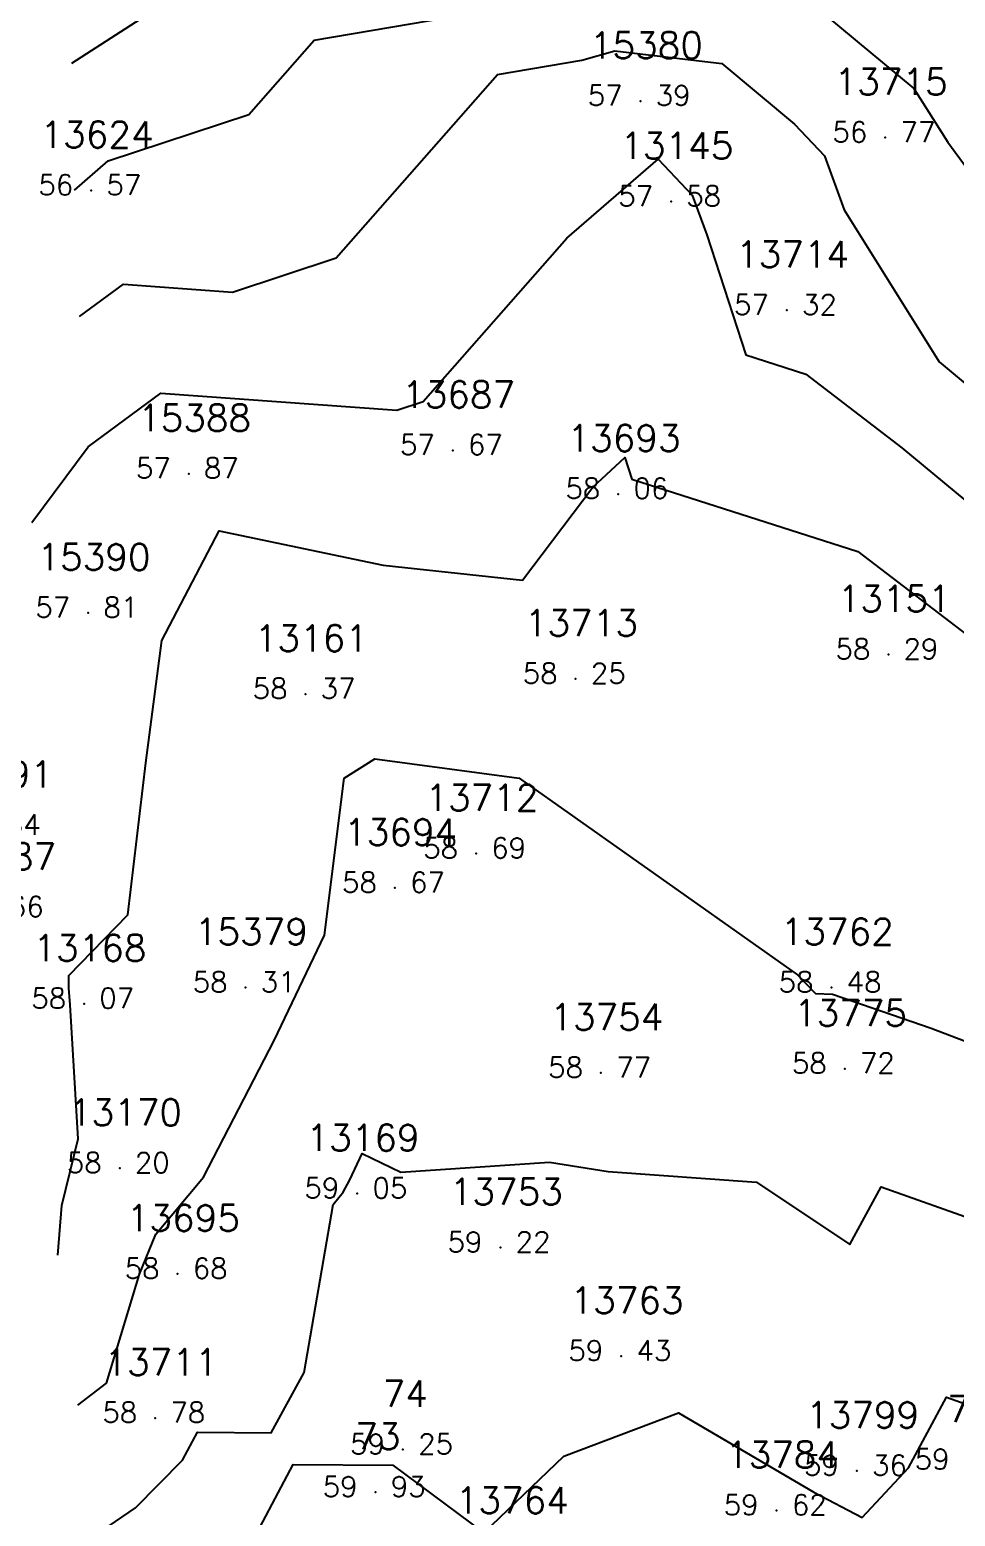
# Model space of a CAD drawing. Header units: millimetres. Extents: x 1412565 to 1412813, y 4931476 to 4931699.
# Drawn here: x 1412788.35 to 1412797.47, y 4931598.96 to 4931613.6 of the extents above; entities that cross this region are included whole.
import ezdxf
from ezdxf.enums import TextEntityAlignment as Align

# ---------------------------------------------------------------- set-up
doc = ezdxf.new("R2010")
doc.units = ezdxf.units.MM
for name, color, linetype in [('CIVIL', 50, 'Continuous'), ('CIVIL-DRAW', 80, 'Continuous'), ('CIVIL-NONAME', 130, 'Continuous'), ('CIVIL-TEXT', 240, 'Continuous'), ('CIVIL-Z', 50, 'Continuous'), ('Tcontours1', 7, 'Continuous'), ('Tcontours2', 7, 'Continuous')]:
    doc.layers.add(name, color=color, linetype=linetype)
doc.styles.add('CIVILCADMAIN', font='TXT.SHX')
doc.styles.get("Standard").update_dxf_attribs({"font": 'arial.ttf'})

# ---------------------------------------------------------------- blocks, each defined once
blk = doc.blocks.new('CIVIL-ZZ')
at = {"layer": 'CIVIL-DRAW'}
blk.add_point((0, 0), dxfattribs=at)
at = {"layer": 'CIVIL-NONAME'}
blk.add_attdef('NAME', text='', height=1.8, dxfattribs=at).set_placement((0, 2.1), align=Align.CENTER)
at = {"layer": 'CIVIL-TEXT', "flags": 8}
blk.add_attdef('TEXT', text='', height=2, dxfattribs=at).set_placement((0.2, -3.3), align=Align.CENTER)
at = {"layer": 'CIVIL-Z'}
blk.add_attdef('Z1', text='', height=1.6, dxfattribs=at).set_placement((-0.75, -0.225), align=Align.RIGHT)
blk.add_attdef('Z2', (0.75, -0.225), '', height=1.6, dxfattribs=at)

msp = doc.modelspace()

# ---------------------------------------------------------------- linework, layer by layer
at = {"layer": 'Tcontours1'}
for points, elevation in [([(1412788.769, 4931613.274), (1412789.442, 4931613.705)], 56), ([(1412788.845, 4931610.778), (1412789.278, 4931611.097), (1412790.352, 4931611.019), (1412791.371, 4931611.355), (1412792.962, 4931613.163), (1412793.792, 4931613.303), (1412794.117, 4931613.395), (1412795.17, 4931613.27), (1412795.886, 4931612.674), (1412796.181, 4931612.361), (1412796.374, 4931611.829), (1412797.309, 4931610.331), (1412798.976, 4931608.947)], 57), ([(1412788.632, 4931601.533), (1412788.672, 4931602.022), (1412788.83, 4931602.68), (1412788.753, 4931603.999), (1412788.738, 4931604.164), (1412788.74, 4931604.288), (1412789.319, 4931604.887), (1412789.499, 4931606.381), (1412789.656, 4931607.589), (1412790.219, 4931608.666), (1412791.836, 4931608.329), (1412793.208, 4931608.18), (1412793.899, 4931609.096), (1412794.215, 4931609.39), (1412794.285, 4931609.177), (1412796.511, 4931608.464), (1412797.583, 4931607.643)], 58), ([(1412788.866, 4931598.684), (1412789.397, 4931599.047), (1412789.86, 4931599.515), (1412790.005, 4931599.79), (1412790.732, 4931599.785), (1412791.056, 4931600.379), (1412791.341, 4931602.033), (1412791.442, 4931602.155), (1412791.506, 4931602.277), (1412791.629, 4931602.536), (1412792.009, 4931602.352), (1412793.474, 4931602.451), (1412794.05, 4931602.358), (1412795.512, 4931602.254), (1412796.432, 4931601.638), (1412796.74, 4931602.208), (1412799.276, 4931601.307)], 59)]:
    msp.add_lwpolyline(points, dxfattribs=dict(at, elevation=elevation))
at = {"layer": 'Tcontours2'}
for points, elevation in [([(1412788.796, 4931612.021), (1412789.126, 4931612.312), (1412790.513, 4931612.769), (1412791.157, 4931613.501), (1412793.052, 4931613.82), (1412793.792, 4931614.029), (1412796.196, 4931613.744), (1412797.06, 4931613.025), (1412797.395, 4931612.494), (1412799.356, 4931609.825), (1412799.66, 4931610.041), (1412802.087, 4931610.985), (1412803.697, 4931610.968), (1412803.815, 4931610.791), (1412804.994, 4931610.082), (1412806.223, 4931609.953), (1412808.5, 4931612.03), (1412811.911, 4931611.991), (1412812.031, 4931612.091), (1412812.482, 4931612.159), (1412812.563, 4931612.137), (1412812.591, 4931612.555), (1412812.658, 4931613.386)], 56.5), ([(1412788.376, 4931608.751), (1412788.93, 4931609.495), (1412789.647, 4931610.024), (1412791.97, 4931609.856), (1412792.228, 4931609.941), (1412793.643, 4931611.549), (1412794.544, 4931612.327), (1412794.878, 4931611.972), (1412795.021, 4931611.581), (1412795.406, 4931610.4), (1412795.996, 4931610.211), (1412796.944, 4931609.486), (1412798.527, 4931608.171)], 57.5), ([(1412788.827, 4931600.056), (1412789.11, 4931600.273), (1412789.435, 4931601.348), (1412789.596, 4931601.74), (1412790.066, 4931602.302), (1412790.762, 4931603.649), (1412791.256, 4931604.687), (1412791.451, 4931606.232), (1412791.753, 4931606.422), (1412793.173, 4931606.233), (1412795.917, 4931604.296), (1412796.093, 4931604.112), (1412796.261, 4931604.103), (1412797.233, 4931603.769), (1412799.17, 4931603.03)], 58.5), ([(1412790.473, 4931598.572), (1412790.949, 4931599.473), (1412791.931, 4931599.466), (1412792.827, 4931598.8), (1412793.615, 4931599.555), (1412794.744, 4931599.98), (1412796.075, 4931599.2), (1412796.553, 4931598.951), (1412797.009, 4931599.438), (1412797.384, 4931600.134), (1412797.999, 4931599.915), (1412798.969, 4931599.436), (1412800.645, 4931598.413)], 59.5)]:
    msp.add_lwpolyline(points, dxfattribs=dict(at, elevation=elevation))

# ---------------------------------------------------------------- block references
at = {"layer": 'CIVIL'}
ref = msp.add_blockref('CIVIL-ZZ', (1412794.37, 4931612.9, 57.39), dxfattribs=dict(at, xscale=0.2, yscale=0.2))
ref.add_attrib('Z2', '39', (1412794.52, 4931612.855), dxfattribs={"layer": 'CIVIL-Z', "height": 0.2, "style": 'CIVILCADMAIN'})
ref.add_attrib('Z1', '57', (1412793.85, 4931612.855), dxfattribs={"layer": 'CIVIL-Z', "height": 0.2, "style": 'CIVILCADMAIN'})
ref.add_attrib('NAME', '15380', (1412793.87, 4931613.32), dxfattribs={"layer": 'CIVIL-NONAME', "height": 0.26, "style": 'CIVILCADMAIN'})
ref = msp.add_blockref('CIVIL-ZZ', (1412796.78, 4931612.54, 56.77), dxfattribs=dict(at, xscale=0.2, yscale=0.2))
ref.add_attrib('Z2', '77', (1412796.93, 4931612.495), dxfattribs={"layer": 'CIVIL-Z', "height": 0.2, "style": 'CIVILCADMAIN'})
ref.add_attrib('Z1', '56', (1412796.26, 4931612.495), dxfattribs={"layer": 'CIVIL-Z', "height": 0.2, "style": 'CIVILCADMAIN'})
ref.add_attrib('NAME', '13715', (1412796.28, 4931612.96), dxfattribs={"layer": 'CIVIL-NONAME', "height": 0.26, "style": 'CIVILCADMAIN'})
ref = msp.add_blockref('CIVIL-ZZ', (1412788.96, 4931612.02, 56.57), dxfattribs=dict(at, xscale=0.2, yscale=0.2))
ref.add_attrib('Z2', '57', (1412789.11, 4931611.975), dxfattribs={"layer": 'CIVIL-Z', "height": 0.2, "style": 'CIVILCADMAIN'})
ref.add_attrib('Z1', '56', (1412788.44, 4931611.975), dxfattribs={"layer": 'CIVIL-Z', "height": 0.2, "style": 'CIVILCADMAIN'})
ref.add_attrib('NAME', '13624', (1412788.46, 4931612.44), dxfattribs={"layer": 'CIVIL-NONAME', "height": 0.26, "style": 'CIVILCADMAIN'})
ref = msp.add_blockref('CIVIL-ZZ', (1412794.67, 4931611.91, 57.58), dxfattribs=dict(at, xscale=0.2, yscale=0.2))
ref.add_attrib('Z2', '58', (1412794.82, 4931611.865), dxfattribs={"layer": 'CIVIL-Z', "height": 0.2, "style": 'CIVILCADMAIN'})
ref.add_attrib('Z1', '57', (1412794.15, 4931611.865), dxfattribs={"layer": 'CIVIL-Z', "height": 0.2, "style": 'CIVILCADMAIN'})
ref.add_attrib('NAME', '13145', (1412794.17, 4931612.33), dxfattribs={"layer": 'CIVIL-NONAME', "height": 0.26, "style": 'CIVILCADMAIN'})
ref = msp.add_blockref('CIVIL-ZZ', (1412795.81, 4931610.84, 57.32), dxfattribs=dict(at, xscale=0.2, yscale=0.2))
ref.add_attrib('Z2', '32', (1412795.96, 4931610.795), dxfattribs={"layer": 'CIVIL-Z', "height": 0.2, "style": 'CIVILCADMAIN'})
ref.add_attrib('Z1', '57', (1412795.29, 4931610.795), dxfattribs={"layer": 'CIVIL-Z', "height": 0.2, "style": 'CIVILCADMAIN'})
ref.add_attrib('NAME', '13714', (1412795.31, 4931611.26), dxfattribs={"layer": 'CIVIL-NONAME', "height": 0.26, "style": 'CIVILCADMAIN'})
ref = msp.add_blockref('CIVIL-ZZ', (1412792.52, 4931609.46, 57.67), dxfattribs=dict(at, xscale=0.2, yscale=0.2))
ref.add_attrib('Z2', '67', (1412792.67, 4931609.415), dxfattribs={"layer": 'CIVIL-Z', "height": 0.2, "style": 'CIVILCADMAIN'})
ref.add_attrib('Z1', '57', (1412792, 4931609.415), dxfattribs={"layer": 'CIVIL-Z', "height": 0.2, "style": 'CIVILCADMAIN'})
ref.add_attrib('NAME', '13687', (1412792.02, 4931609.88), dxfattribs={"layer": 'CIVIL-NONAME', "height": 0.26, "style": 'CIVILCADMAIN'})
ref = msp.add_blockref('CIVIL-ZZ', (1412789.92, 4931609.23, 57.87), dxfattribs=dict(at, xscale=0.2, yscale=0.2))
ref.add_attrib('Z2', '87', (1412790.07, 4931609.185), dxfattribs={"layer": 'CIVIL-Z', "height": 0.2, "style": 'CIVILCADMAIN'})
ref.add_attrib('Z1', '57', (1412789.4, 4931609.185), dxfattribs={"layer": 'CIVIL-Z', "height": 0.2, "style": 'CIVILCADMAIN'})
ref.add_attrib('NAME', '15388', (1412789.42, 4931609.65), dxfattribs={"layer": 'CIVIL-NONAME', "height": 0.26, "style": 'CIVILCADMAIN'})
ref = msp.add_blockref('CIVIL-ZZ', (1412794.15, 4931609.03, 58.06), dxfattribs=dict(at, xscale=0.2, yscale=0.2))
ref.add_attrib('Z2', '06', (1412794.3, 4931608.985), dxfattribs={"layer": 'CIVIL-Z', "height": 0.2, "style": 'CIVILCADMAIN'})
ref.add_attrib('Z1', '58', (1412793.63, 4931608.985), dxfattribs={"layer": 'CIVIL-Z', "height": 0.2, "style": 'CIVILCADMAIN'})
ref.add_attrib('NAME', '13693', (1412793.65, 4931609.45), dxfattribs={"layer": 'CIVIL-NONAME', "height": 0.26, "style": 'CIVILCADMAIN'})
ref = msp.add_blockref('CIVIL-ZZ', (1412788.93, 4931607.86, 57.81), dxfattribs=dict(at, xscale=0.2, yscale=0.2))
ref.add_attrib('Z2', '81', (1412789.08, 4931607.815), dxfattribs={"layer": 'CIVIL-Z', "height": 0.2, "style": 'CIVILCADMAIN'})
ref.add_attrib('Z1', '57', (1412788.41, 4931607.815), dxfattribs={"layer": 'CIVIL-Z', "height": 0.2, "style": 'CIVILCADMAIN'})
ref.add_attrib('NAME', '15390', (1412788.43, 4931608.28), dxfattribs={"layer": 'CIVIL-NONAME', "height": 0.26, "style": 'CIVILCADMAIN'})
ref = msp.add_blockref('CIVIL-ZZ', (1412796.81, 4931607.45, 58.29), dxfattribs=dict(at, xscale=0.2, yscale=0.2))
ref.add_attrib('Z2', '29', (1412796.96, 4931607.405), dxfattribs={"layer": 'CIVIL-Z', "height": 0.2, "style": 'CIVILCADMAIN'})
ref.add_attrib('Z1', '58', (1412796.29, 4931607.405), dxfattribs={"layer": 'CIVIL-Z', "height": 0.2, "style": 'CIVILCADMAIN'})
ref.add_attrib('NAME', '13151', (1412796.31, 4931607.87), dxfattribs={"layer": 'CIVIL-NONAME', "height": 0.26, "style": 'CIVILCADMAIN'})
ref = msp.add_blockref('CIVIL-ZZ', (1412793.73, 4931607.21, 58.25), dxfattribs=dict(at, xscale=0.2, yscale=0.2))
ref.add_attrib('Z2', '25', (1412793.88, 4931607.165), dxfattribs={"layer": 'CIVIL-Z', "height": 0.2, "style": 'CIVILCADMAIN'})
ref.add_attrib('Z1', '58', (1412793.21, 4931607.165), dxfattribs={"layer": 'CIVIL-Z', "height": 0.2, "style": 'CIVILCADMAIN'})
ref.add_attrib('NAME', '13713', (1412793.23, 4931607.63), dxfattribs={"layer": 'CIVIL-NONAME', "height": 0.26, "style": 'CIVILCADMAIN'})
ref = msp.add_blockref('CIVIL-ZZ', (1412791.07, 4931607.06, 58.37), dxfattribs=dict(at, xscale=0.2, yscale=0.2))
ref.add_attrib('Z2', '37', (1412791.22, 4931607.015), dxfattribs={"layer": 'CIVIL-Z', "height": 0.2, "style": 'CIVILCADMAIN'})
ref.add_attrib('Z1', '58', (1412790.55, 4931607.015), dxfattribs={"layer": 'CIVIL-Z', "height": 0.2, "style": 'CIVILCADMAIN'})
ref.add_attrib('NAME', '13161', (1412790.57, 4931607.48), dxfattribs={"layer": 'CIVIL-NONAME', "height": 0.26, "style": 'CIVILCADMAIN'})
ref = msp.add_blockref('CIVIL-ZZ', (1412787.97, 4931605.72, 57.64), dxfattribs=dict(at, xscale=0.2, yscale=0.2))
ref.add_attrib('Z2', '64', (1412788.12, 4931605.675), dxfattribs={"layer": 'CIVIL-Z', "height": 0.2, "style": 'CIVILCADMAIN'})
ref.add_attrib('Z1', '57', (1412787.45, 4931605.675), dxfattribs={"layer": 'CIVIL-Z', "height": 0.2, "style": 'CIVILCADMAIN'})
ref.add_attrib('NAME', '15391', (1412787.47, 4931606.14), dxfattribs={"layer": 'CIVIL-NONAME', "height": 0.26, "style": 'CIVILCADMAIN'})
ref = msp.add_blockref('CIVIL-ZZ', (1412792.75, 4931605.49, 58.69), dxfattribs=dict(at, xscale=0.2, yscale=0.2))
ref.add_attrib('Z2', '69', (1412792.9, 4931605.445), dxfattribs={"layer": 'CIVIL-Z', "height": 0.2, "style": 'CIVILCADMAIN'})
ref.add_attrib('Z1', '58', (1412792.23, 4931605.445), dxfattribs={"layer": 'CIVIL-Z', "height": 0.2, "style": 'CIVILCADMAIN'})
ref.add_attrib('NAME', '13712', (1412792.25, 4931605.91), dxfattribs={"layer": 'CIVIL-NONAME', "height": 0.26, "style": 'CIVILCADMAIN'})
ref = msp.add_blockref('CIVIL-ZZ', (1412791.95, 4931605.15, 58.67), dxfattribs=dict(at, xscale=0.2, yscale=0.2))
ref.add_attrib('Z2', '67', (1412792.1, 4931605.105), dxfattribs={"layer": 'CIVIL-Z', "height": 0.2, "style": 'CIVILCADMAIN'})
ref.add_attrib('Z1', '58', (1412791.43, 4931605.105), dxfattribs={"layer": 'CIVIL-Z', "height": 0.2, "style": 'CIVILCADMAIN'})
ref.add_attrib('NAME', '13694', (1412791.45, 4931605.57), dxfattribs={"layer": 'CIVIL-NONAME', "height": 0.26, "style": 'CIVILCADMAIN'})
ref = msp.add_blockref('CIVIL-ZZ', (1412788, 4931604.91, 57.66), dxfattribs=dict(at, xscale=0.2, yscale=0.2))
ref.add_attrib('Z2', '66', (1412788.15, 4931604.865), dxfattribs={"layer": 'CIVIL-Z', "height": 0.2, "style": 'CIVILCADMAIN'})
ref.add_attrib('Z1', '57', (1412787.48, 4931604.865), dxfattribs={"layer": 'CIVIL-Z', "height": 0.2, "style": 'CIVILCADMAIN'})
ref.add_attrib('NAME', '15387', (1412787.5, 4931605.33), dxfattribs={"layer": 'CIVIL-NONAME', "height": 0.26, "style": 'CIVILCADMAIN'})
ref = msp.add_blockref('CIVIL-ZZ', (1412790.48, 4931604.17, 58.31), dxfattribs=dict(at, xscale=0.2, yscale=0.2))
ref.add_attrib('Z2', '31', (1412790.63, 4931604.125), dxfattribs={"layer": 'CIVIL-Z', "height": 0.2, "style": 'CIVILCADMAIN'})
ref.add_attrib('Z1', '58', (1412789.96, 4931604.125), dxfattribs={"layer": 'CIVIL-Z', "height": 0.2, "style": 'CIVILCADMAIN'})
ref.add_attrib('NAME', '15379', (1412789.98, 4931604.59), dxfattribs={"layer": 'CIVIL-NONAME', "height": 0.26, "style": 'CIVILCADMAIN'})
ref = msp.add_blockref('CIVIL-ZZ', (1412796.25, 4931604.17, 58.48), dxfattribs=dict(at, xscale=0.2, yscale=0.2))
ref.add_attrib('Z2', '48', (1412796.4, 4931604.125), dxfattribs={"layer": 'CIVIL-Z', "height": 0.2, "style": 'CIVILCADMAIN'})
ref.add_attrib('Z1', '58', (1412795.73, 4931604.125), dxfattribs={"layer": 'CIVIL-Z', "height": 0.2, "style": 'CIVILCADMAIN'})
ref.add_attrib('NAME', '13762', (1412795.75, 4931604.59), dxfattribs={"layer": 'CIVIL-NONAME', "height": 0.26, "style": 'CIVILCADMAIN'})
ref = msp.add_blockref('CIVIL-ZZ', (1412788.89, 4931604.01, 58.07), dxfattribs=dict(at, xscale=0.2, yscale=0.2))
ref.add_attrib('Z2', '07', (1412789.04, 4931603.965), dxfattribs={"layer": 'CIVIL-Z', "height": 0.2, "style": 'CIVILCADMAIN'})
ref.add_attrib('Z1', '58', (1412788.37, 4931603.965), dxfattribs={"layer": 'CIVIL-Z', "height": 0.2, "style": 'CIVILCADMAIN'})
ref.add_attrib('NAME', '13168', (1412788.39, 4931604.43), dxfattribs={"layer": 'CIVIL-NONAME', "height": 0.26, "style": 'CIVILCADMAIN'})
ref = msp.add_blockref('CIVIL-ZZ', (1412796.38, 4931603.37, 58.72), dxfattribs=dict(at, xscale=0.2, yscale=0.2))
ref.add_attrib('Z2', '72', (1412796.53, 4931603.325), dxfattribs={"layer": 'CIVIL-Z', "height": 0.2, "style": 'CIVILCADMAIN'})
ref.add_attrib('Z1', '58', (1412795.86, 4931603.325), dxfattribs={"layer": 'CIVIL-Z', "height": 0.2, "style": 'CIVILCADMAIN'})
ref.add_attrib('NAME', '13775', (1412795.88, 4931603.79), dxfattribs={"layer": 'CIVIL-NONAME', "height": 0.26, "style": 'CIVILCADMAIN'})
ref = msp.add_blockref('CIVIL-ZZ', (1412793.98, 4931603.33, 58.77), dxfattribs=dict(at, xscale=0.2, yscale=0.2))
ref.add_attrib('Z2', '77', (1412794.13, 4931603.285), dxfattribs={"layer": 'CIVIL-Z', "height": 0.2, "style": 'CIVILCADMAIN'})
ref.add_attrib('Z1', '58', (1412793.46, 4931603.285), dxfattribs={"layer": 'CIVIL-Z', "height": 0.2, "style": 'CIVILCADMAIN'})
ref.add_attrib('NAME', '13754', (1412793.48, 4931603.75), dxfattribs={"layer": 'CIVIL-NONAME', "height": 0.26, "style": 'CIVILCADMAIN'})
ref = msp.add_blockref('CIVIL-ZZ', (1412789.24, 4931602.39, 58.2), dxfattribs=dict(at, xscale=0.2, yscale=0.2))
ref.add_attrib('Z2', '20', (1412789.39, 4931602.345), dxfattribs={"layer": 'CIVIL-Z', "height": 0.2, "style": 'CIVILCADMAIN'})
ref.add_attrib('Z1', '58', (1412788.72, 4931602.345), dxfattribs={"layer": 'CIVIL-Z', "height": 0.2, "style": 'CIVILCADMAIN'})
ref.add_attrib('NAME', '13170', (1412788.74, 4931602.81), dxfattribs={"layer": 'CIVIL-NONAME', "height": 0.26, "style": 'CIVILCADMAIN'})
ref = msp.add_blockref('CIVIL-ZZ', (1412791.58, 4931602.14, 59.05), dxfattribs=dict(at, xscale=0.2, yscale=0.2))
ref.add_attrib('Z2', '05', (1412791.73, 4931602.095), dxfattribs={"layer": 'CIVIL-Z', "height": 0.2, "style": 'CIVILCADMAIN'})
ref.add_attrib('Z1', '59', (1412791.06, 4931602.095), dxfattribs={"layer": 'CIVIL-Z', "height": 0.2, "style": 'CIVILCADMAIN'})
ref.add_attrib('NAME', '13169', (1412791.08, 4931602.56), dxfattribs={"layer": 'CIVIL-NONAME', "height": 0.26, "style": 'CIVILCADMAIN'})
ref = msp.add_blockref('CIVIL-ZZ', (1412792.99, 4931601.61, 59.22), dxfattribs=dict(at, xscale=0.2, yscale=0.2))
ref.add_attrib('Z2', '22', (1412793.14, 4931601.565), dxfattribs={"layer": 'CIVIL-Z', "height": 0.2, "style": 'CIVILCADMAIN'})
ref.add_attrib('Z1', '59', (1412792.47, 4931601.565), dxfattribs={"layer": 'CIVIL-Z', "height": 0.2, "style": 'CIVILCADMAIN'})
ref.add_attrib('NAME', '13753', (1412792.49, 4931602.03), dxfattribs={"layer": 'CIVIL-NONAME', "height": 0.26, "style": 'CIVILCADMAIN'})
ref = msp.add_blockref('CIVIL-ZZ', (1412789.81, 4931601.35, 58.68), dxfattribs=dict(at, xscale=0.2, yscale=0.2))
ref.add_attrib('Z2', '68', (1412789.96, 4931601.305), dxfattribs={"layer": 'CIVIL-Z', "height": 0.2, "style": 'CIVILCADMAIN'})
ref.add_attrib('Z1', '58', (1412789.29, 4931601.305), dxfattribs={"layer": 'CIVIL-Z', "height": 0.2, "style": 'CIVILCADMAIN'})
ref.add_attrib('NAME', '13695', (1412789.31, 4931601.77), dxfattribs={"layer": 'CIVIL-NONAME', "height": 0.26, "style": 'CIVILCADMAIN'})
ref = msp.add_blockref('CIVIL-ZZ', (1412794.18, 4931600.54, 59.43), dxfattribs=dict(at, xscale=0.2, yscale=0.2))
ref.add_attrib('Z2', '43', (1412794.33, 4931600.495), dxfattribs={"layer": 'CIVIL-Z', "height": 0.2, "style": 'CIVILCADMAIN'})
ref.add_attrib('Z1', '59', (1412793.66, 4931600.495), dxfattribs={"layer": 'CIVIL-Z', "height": 0.2, "style": 'CIVILCADMAIN'})
ref.add_attrib('NAME', '13763', (1412793.68, 4931600.96), dxfattribs={"layer": 'CIVIL-NONAME', "height": 0.26, "style": 'CIVILCADMAIN'})
ref = msp.add_blockref('CIVIL-ZZ', (1412789.59, 4931599.93, 58.78), dxfattribs=dict(at, xscale=0.2, yscale=0.2))
ref.add_attrib('Z2', '78', (1412789.74, 4931599.885), dxfattribs={"layer": 'CIVIL-Z', "height": 0.2, "style": 'CIVILCADMAIN'})
ref.add_attrib('Z1', '58', (1412789.07, 4931599.885), dxfattribs={"layer": 'CIVIL-Z', "height": 0.2, "style": 'CIVILCADMAIN'})
ref.add_attrib('NAME', '13711', (1412789.09, 4931600.35), dxfattribs={"layer": 'CIVIL-NONAME', "height": 0.26, "style": 'CIVILCADMAIN'})
ref = msp.add_blockref('CIVIL-ZZ', (1412792.03, 4931599.62, 59.25), dxfattribs=dict(at, xscale=0.2, yscale=0.2))
ref.add_attrib('Z2', '25', (1412792.18, 4931599.575), dxfattribs={"layer": 'CIVIL-Z', "height": 0.2, "style": 'CIVILCADMAIN'})
ref.add_attrib('Z1', '59', (1412791.51, 4931599.575), dxfattribs={"layer": 'CIVIL-Z', "height": 0.2, "style": 'CIVILCADMAIN'})
ref.add_attrib('NAME', '74', (1412791.83, 4931600.04), dxfattribs={"layer": 'CIVIL-NONAME', "height": 0.26, "style": 'CIVILCADMAIN'})
ref = msp.add_blockref('CIVIL-ZZ', (1412797.59, 4931599.47, 59.66), dxfattribs=dict(at, xscale=0.2, yscale=0.2))
ref.add_attrib('Z2', '66', (1412797.74, 4931599.425), dxfattribs={"layer": 'CIVIL-Z', "height": 0.2, "style": 'CIVILCADMAIN'})
ref.add_attrib('Z1', '59', (1412797.07, 4931599.425), dxfattribs={"layer": 'CIVIL-Z', "height": 0.2, "style": 'CIVILCADMAIN'})
ref.add_attrib('NAME', '72', (1412797.39, 4931599.89), dxfattribs={"layer": 'CIVIL-NONAME', "height": 0.26, "style": 'CIVILCADMAIN'})
ref = msp.add_blockref('CIVIL-ZZ', (1412796.5, 4931599.41, 59.36), dxfattribs=dict(at, xscale=0.2, yscale=0.2))
ref.add_attrib('Z2', '36', (1412796.65, 4931599.365), dxfattribs={"layer": 'CIVIL-Z', "height": 0.2, "style": 'CIVILCADMAIN'})
ref.add_attrib('Z1', '59', (1412795.98, 4931599.365), dxfattribs={"layer": 'CIVIL-Z', "height": 0.2, "style": 'CIVILCADMAIN'})
ref.add_attrib('NAME', '13799', (1412796, 4931599.83), dxfattribs={"layer": 'CIVIL-NONAME', "height": 0.26, "style": 'CIVILCADMAIN'})
ref = msp.add_blockref('CIVIL-ZZ', (1412791.76, 4931599.2, 59.93), dxfattribs=dict(at, xscale=0.2, yscale=0.2))
ref.add_attrib('Z2', '93', (1412791.91, 4931599.155), dxfattribs={"layer": 'CIVIL-Z', "height": 0.2, "style": 'CIVILCADMAIN'})
ref.add_attrib('Z1', '59', (1412791.24, 4931599.155), dxfattribs={"layer": 'CIVIL-Z', "height": 0.2, "style": 'CIVILCADMAIN'})
ref.add_attrib('NAME', '73', (1412791.56, 4931599.62), dxfattribs={"layer": 'CIVIL-NONAME', "height": 0.26, "style": 'CIVILCADMAIN'})
ref = msp.add_blockref('CIVIL-ZZ', (1412795.71, 4931599.02, 59.62), dxfattribs=dict(at, xscale=0.2, yscale=0.2))
ref.add_attrib('Z2', '62', (1412795.86, 4931598.975), dxfattribs={"layer": 'CIVIL-Z', "height": 0.2, "style": 'CIVILCADMAIN'})
ref.add_attrib('Z1', '59', (1412795.19, 4931598.975), dxfattribs={"layer": 'CIVIL-Z', "height": 0.2, "style": 'CIVILCADMAIN'})
ref.add_attrib('NAME', '13784', (1412795.21, 4931599.44), dxfattribs={"layer": 'CIVIL-NONAME', "height": 0.26, "style": 'CIVILCADMAIN'})
ref = msp.add_blockref('CIVIL-ZZ', (1412793.05, 4931598.57, 59.57), dxfattribs=dict(at, xscale=0.2, yscale=0.2))
ref.add_attrib('Z2', '57', (1412793.2, 4931598.525), dxfattribs={"layer": 'CIVIL-Z', "height": 0.2, "style": 'CIVILCADMAIN'})
ref.add_attrib('Z1', '59', (1412792.53, 4931598.525), dxfattribs={"layer": 'CIVIL-Z', "height": 0.2, "style": 'CIVILCADMAIN'})
ref.add_attrib('NAME', '13764', (1412792.55, 4931598.99), dxfattribs={"layer": 'CIVIL-NONAME', "height": 0.26, "style": 'CIVILCADMAIN'})

doc.saveas('drawing.dxf')
